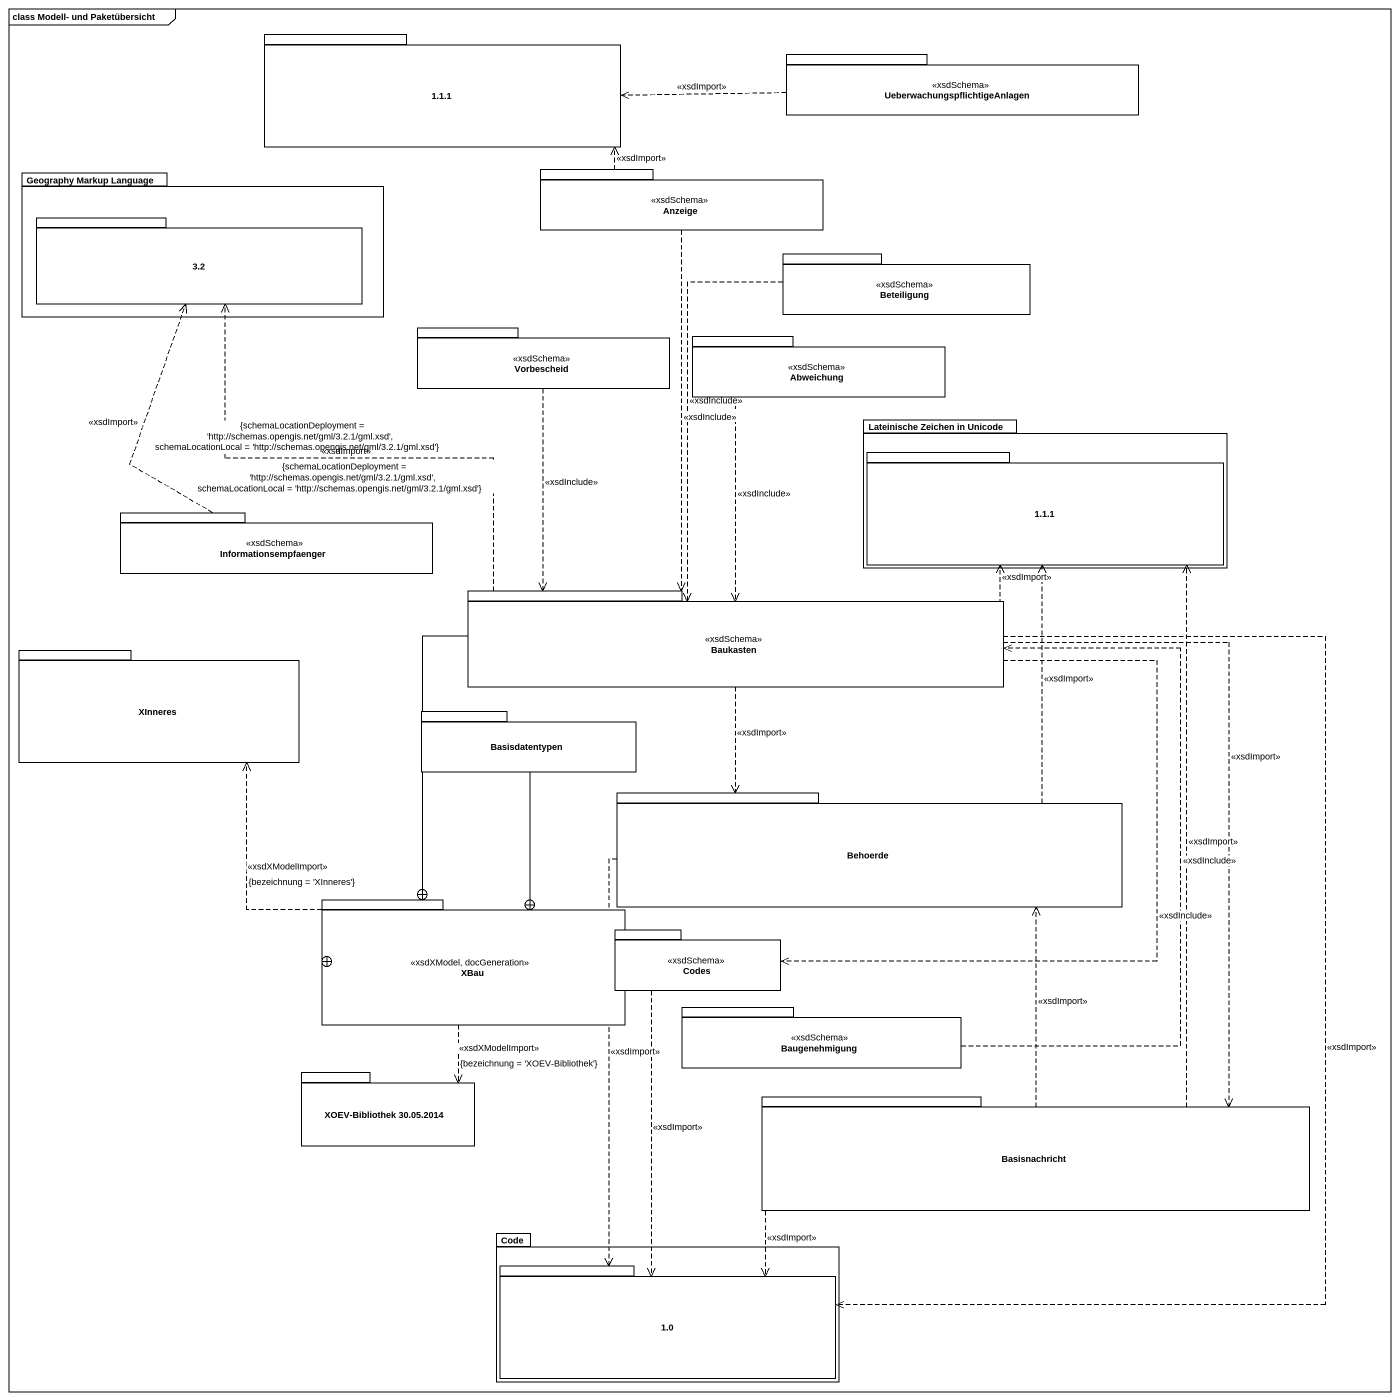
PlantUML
@startuml
mainframe class Modell- und Paketübersicht
package "1.1.1" as p1_1_1 {
}
package "UeberwachungspflichtigeAnlagen" as UeberwachungspflichtigeAnlag <<xsdSchema>> {
}
package "Geography Markup Language" as Geography_Markup_Language {
  package "3.2" as p3_2 {
  }
}
package Anzeige <<xsdSchema>> {
}
package Beteiligung <<xsdSchema>> {
}
package Vorbescheid <<xsdSchema>> {
}
package Abweichung <<xsdSchema>> {
}
package "Lateinische Zeichen in Unicode" as Lateinische_Zeichen_in {
  package "1.1.1" as p1_1_1_2 {
  }
}
package Informationsempfaenger <<xsdSchema>> {
}
package Baukasten <<xsdSchema>> {
}
package XInneres {
}
package Basisdatentypen {
}
package Behoerde {
}
package XBau <<xsdXModel, docGeneration>> {
}
package Codes <<xsdSchema>> {
}
package Baugenehmigung <<xsdSchema>> {
}
package "XOEV-Bibliothek 30.05.2014" as XOEV_Bibliothek_30_05_2014 {
}
package Basisnachricht {
}
package Code {
  package "1.0" as p1_0 {
  }
}
UeberwachungspflichtigeAnlag .left.> p1_1_1 : <<xsdImport>>
Anzeige .left.> p1_1_1 : <<xsdImport>>
Anzeige ..> Baukasten : <<xsdInclude>>
Beteiligung ..> Baukasten : <<xsdInclude>>
Vorbescheid ..> Baukasten : <<xsdInclude>>
Abweichung ..> Baukasten : <<xsdInclude>>
Informationsempfaenger .up.> p3_2 : <<xsdImport>>\n{schemaLocationDeployment = 'http:~//schemas.opengis.net/gml/3.2.1/gml.xsd', schemaLocationLocal = 'http:~//schemas.opengis.net/gml/3.2.1/gml.xsd'}
Baukasten .up.> p3_2 : <<xsdImport>>\n{schemaLocationDeployment = 'http:~//schemas.opengis.net/gml/3.2.1/gml.xsd', schemaLocationLocal = 'http:~//schemas.opengis.net/gml/3.2.1/gml.xsd'}
Baukasten .right.> p1_1_1_2 : <<xsdImport>>
Baukasten ..> Behoerde : <<xsdImport>>
Baukasten --+ XBau
Baukasten ..> Codes : <<xsdInclude>>
Baukasten ..> Basisnachricht : <<xsdImport>>
Baukasten ..> p1_0 : <<xsdImport>>
Basisdatentypen --+ XBau
Behoerde .up.> p1_1_1_2 : <<xsdImport>>
Behoerde ..> p1_0 : <<xsdImport>>
XBau .up.> XInneres : <<xsdXModelImport>>\n{bezeichnung = 'XInneres'}
XBau ..> XOEV_Bibliothek_30_05_2014 : <<xsdXModelImport>>\n{bezeichnung = 'XOEV-Bibliothek'}
Codes -left-+ XBau
Codes ..> p1_0 : <<xsdImport>>
Baugenehmigung .up.> Baukasten : <<xsdInclude>>
Basisnachricht .up.> p1_1_1_2 : <<xsdImport>>
Basisnachricht .up.> Behoerde : <<xsdImport>>
Basisnachricht .left.> p1_0 : <<xsdImport>>
@enduml
